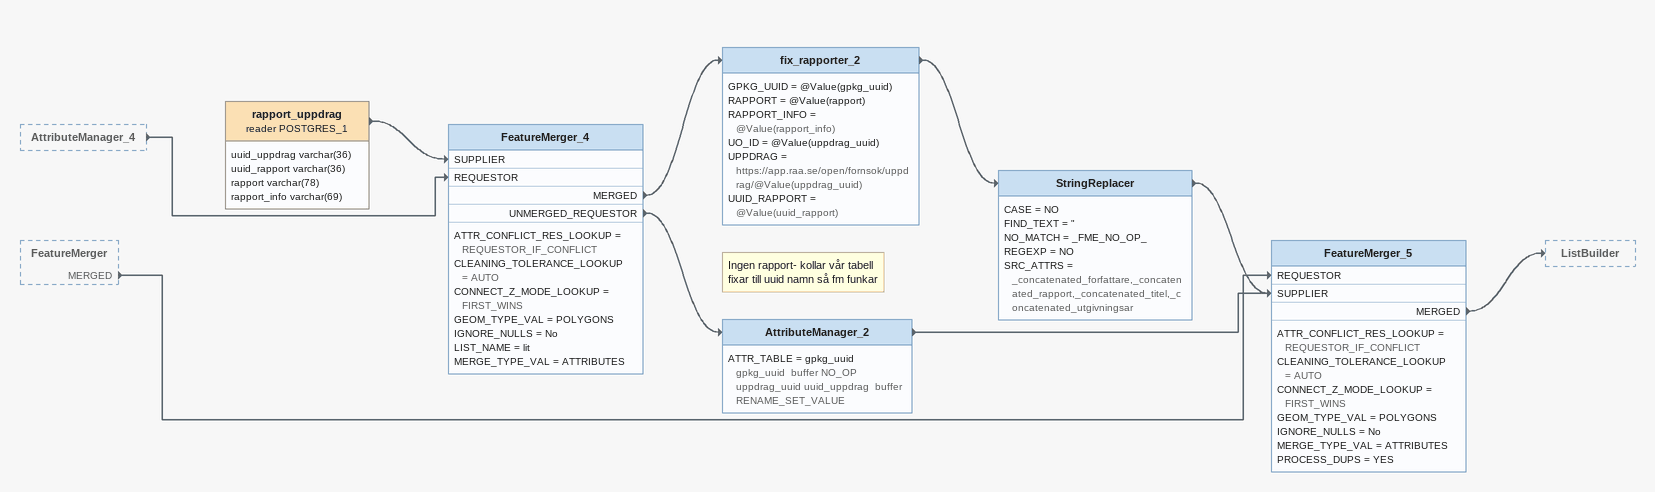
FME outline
AttributeManager_4 [outside]
    -> FeatureMerger_4 [REQUESTOR]
FeatureMerger [outside]
    MERGED -> FeatureMerger_5 [REQUESTOR]
rapport_uppdrag (reader POSTGRES_1)
    attributes: uuid_uppdrag varchar(36), uuid_rapport varchar(36), rapport varchar(78), rapport_info varchar(69)
    -> FeatureMerger_4 [SUPPLIER]
FeatureMerger_4
    ATTR_CONFLICT_RES_LOOKUP = REQUESTOR_IF_CONFLICT
    CLEANING_TOLERANCE_LOOKUP = AUTO
    CONNECT_Z_MODE_LOOKUP = FIRST_WINS
    GEOM_TYPE_VAL = POLYGONS
    IGNORE_NULLS = No
    LIST_NAME = lit
    MERGE_TYPE_VAL = ATTRIBUTES
    MERGED -> fix_rapporter_2
    UNMERGED_REQUESTOR -> AttributeManager_2
fix_rapporter_2
    GPKG_UUID = @Value(gpkg_uuid)
    RAPPORT = @Value(rapport)
    RAPPORT_INFO = @Value(rapport_info)
    UO_ID = @Value(uppdrag_uuid)
    UPPDRAG = https://app.raa.se/open/fornsok/uppdrag/@Value(uppdrag_uuid)
    UUID_RAPPORT = @Value(uuid_rapport)
    -> StringReplacer
StringReplacer
    CASE = NO
    FIND_TEXT = "
    NO_MATCH = _FME_NO_OP_
    REGEXP = NO
    SRC_ATTRS = _concatenated_forfattare,_concatenated_rapport,_concatenated_titel,_concatenated_utgivningsar
    -> FeatureMerger_5 [SUPPLIER]
Note: Ingen rapport- kollar vår tabell / fixar till uuid namn så fm funkar
AttributeManager_2
    ATTR_TABLE = gpkg_uuid gpkg_uuid  buffer NO_OP uppdrag_uuid uuid_uppdrag  buffer RENAME_SET_VALUE
    -> FeatureMerger_5 [SUPPLIER]
FeatureMerger_5
    ATTR_CONFLICT_RES_LOOKUP = REQUESTOR_IF_CONFLICT
    CLEANING_TOLERANCE_LOOKUP = AUTO
    CONNECT_Z_MODE_LOOKUP = FIRST_WINS
    GEOM_TYPE_VAL = POLYGONS
    IGNORE_NULLS = No
    MERGE_TYPE_VAL = ATTRIBUTES
    PROCESS_DUPS = YES
    MERGED -> ListBuilder
